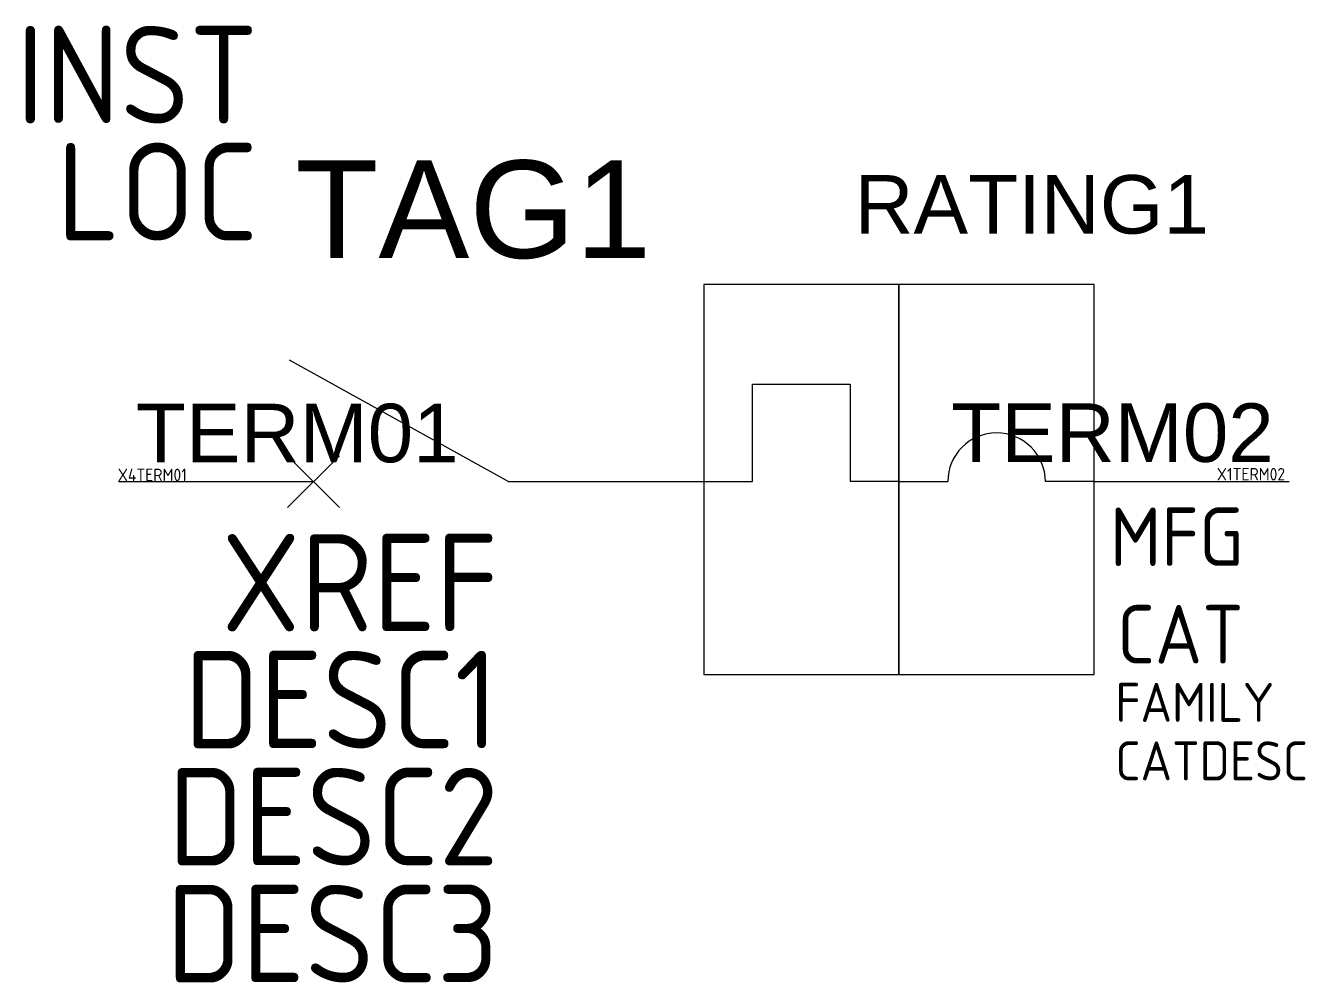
# Model space of a CAD drawing. Header units: millimetres. Extents: x -42.4 to -9.6, y -17.8 to 6.7.
import ezdxf
from ezdxf.enums import TextEntityAlignment as Align

# ---------------------------------------------------------------- set-up
doc = ezdxf.new("R2010")
doc.units = ezdxf.units.MM
doc.styles.get("Standard").update_dxf_attribs({"font": 'ARIAL.TTF'})
doc.styles.add('WD_IEC', font='ISOCP2.shx', dxfattribs={"width": 0.9, "height": 4})

msp = doc.modelspace()

# ---------------------------------------------------------------- linework, layer by layer
for p, q in [((-35.625, -1.875), (-30, -5)), ((-23.75, -5), (-23.75, -2.5)), ((-23.75, -2.5), (-21.25, -2.5)), ((-21.25, -2.5), (-21.25, -5)), ((-34.337, -5.663), (-35.663, -4.337)), ((-35.663, -5.663), (-34.337, -4.337)), ((-40, -5), (-35, -5)), ((-30, -5), (-25, -5)), ((-25, -5), (-23.75, -5)), ((-20, -5), (-21.25, -5)), ((-20, -5), (-18.75, -5)), ((-15, -5), (-16.25, -5)), ((-15, -5), (-10, -5))]:
    msp.add_line(p, q)
for points in [[(-25.003, -9.948), (-20.003, -9.948), (-20.003, 0.052), (-25.003, 0.052)], [(-20.003, -9.948), (-15.003, -9.948), (-15.003, 0.052), (-20.003, 0.052)]]:
    msp.add_lwpolyline(points, close=True)
msp.add_arc((-17.5, -5), 1.25, 0, 180)

# ---------------------------------------------------------------- texts
at = {"style": 'WD_IEC'}
for tag, p in [('INST', (-36.418, 4.184)), ('LOC', (-36.418, 1.184)), ('DESC1', (-30.257, -11.838)), ('DESC2', (-30.257, -14.838)), ('DESC3', (-30.257, -17.838))]:
    msp.add_attdef(tag, text='', height=2.5, dxfattribs=at).set_placement(p, align=Align.RIGHT)
for tag, p, s, height in [('TAG1', (-35.469, 0.734), 'Q', 2.5), ('TERM01', (-39.548, -4.503), '1', 1.5)]:
    msp.add_attdef(tag, p, s, height=height)
for tag, text, p in [('RATING1', '', (-12.059, 1.359)), ('TERM02', '2', (-10.396, -4.494))]:
    msp.add_attdef(tag, text=text, height=1.5).set_placement(p, align=Align.RIGHT)
at = {"style": 'WD_IEC', "flags": 1}
for tag, p, s, height in [('X4TERM01', (-40.013, -4.987), '', 0.32), ('FAMILY', (-14.456, -11.158), 'CB_ACKO', 1), ('CATDESC', (-14.456, -12.658), '', 1)]:
    msp.add_attdef(tag, p, s, height=height, dxfattribs=at)
at = {"style": 'WD_IEC'}
for tag, height, flags, p in [('X1TERM02', 0.32, 1, (-10.109, -4.969)), ('MFG', 1.5, 9, (-11.17, -7.162)), ('CAT', 1.5, 9, (-11.17, -9.662))]:
    msp.add_attdef(tag, text='', height=height, dxfattribs=dict(at, flags=flags)).set_placement(p, align=Align.RIGHT)
at = {"lineweight": 15, "style": 'WD_IEC'}
msp.add_attdef('XREF', text='', height=2.5, dxfattribs=at).set_placement((-30.257, -8.838), align=Align.RIGHT)

doc.saveas('drawing.dxf')
